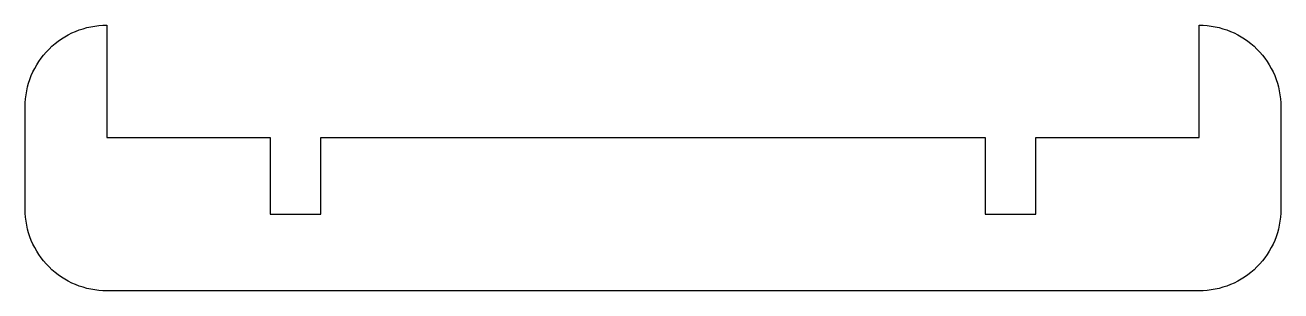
# Model space of a CAD drawing. Header units: millimetres. Extents: x -62 to 61, y -59 to -32.
import ezdxf

# ---------------------------------------------------------------- set-up
doc = ezdxf.new("R2010")
doc.units = ezdxf.units.MM
doc.layers.get('0').update_dxf_attribs({"linetype": 'CONTINUOUS'})

msp = doc.modelspace()

# ---------------------------------------------------------------- linework, layer by layer
msp.add_lwpolyline([(37.15, -43.5), (53.15, -43.5), (53.15, -32.5, -0.414214), (61.15, -40.5), (61.15, -50.5, -0.414214), (53.15, -58.5), (-53.85, -58.5, -0.414214), (-61.85, -50.5), (-61.85, -40.5, -0.414214), (-53.85, -32.5), (-53.85, -43.5), (-37.85, -43.5), (-37.85, -51), (-32.9, -51), (-32.9, -43.5), (32.2, -43.5), (32.2, -51), (37.15, -51)], format="xyb", close=True)

doc.saveas('drawing.dxf')
